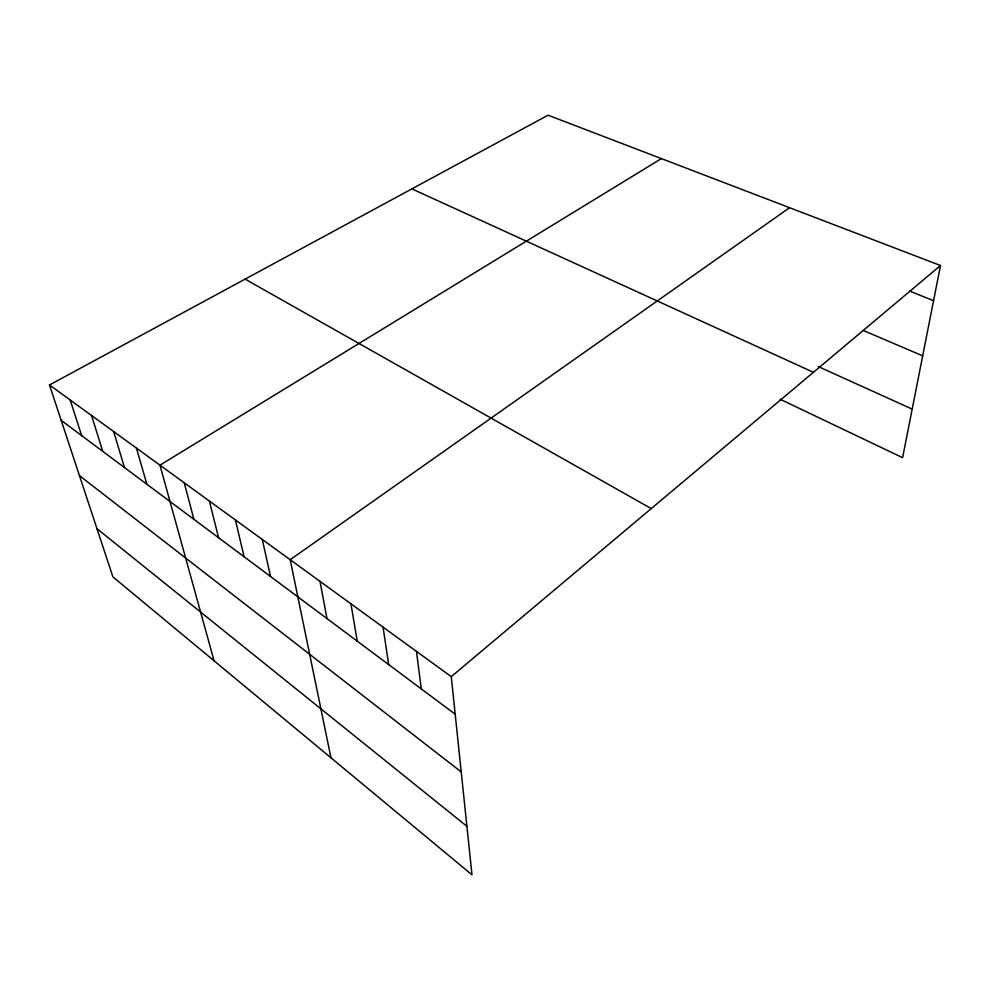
<?xml version="1.0" encoding="UTF-8"?>
<svg xmlns="http://www.w3.org/2000/svg" width="990" height="990" viewBox="0 0 990 990"><rect width="100%" height="100%" fill="white"/><g stroke="black" fill="none" stroke-linecap="round" stroke-linejoin="round"><path stroke-width="1.49" d="M49.5 384.974L451.267 676.653L471.983 874.801L112.897 576.873L49.5 384.974L548.064 115.199L940.5 265.506L902.608 457.677L780.095 399.218M451.267 676.653L940.5 265.506M789.574 207.702L290.194 559.709L330.969 757.808M661.394 158.61L159.947 465.164L214.088 660.837M909.476 291.035L933.57 300.675M863.379 330.524L922.692 355.843M818.111 366.498L912.186 409.118M411.902 188.88L813.421 372.302M245.099 279.131L651.247 508.588M61.182 420.342L455.19 714.198M79.435 475.596L461.229 771.915M96.983 528.697L466.921 826.316M70.228 400.022L81.638 435.6M91.6 415.54L102.713 451.316M113.664 431.553L124.443 467.528M136.434 448.086L146.867 484.246M184.251 482.811L193.904 519.329M209.385 501.051L218.592 537.743M235.397 519.936L244.109 556.776M262.313 539.476L270.517 576.465M319.98 581.34L326.997 618.589M350.918 603.801L357.254 641.161M383.056 627.128L388.662 664.575M416.481 651.395L421.282 688.904"/></g></svg>
